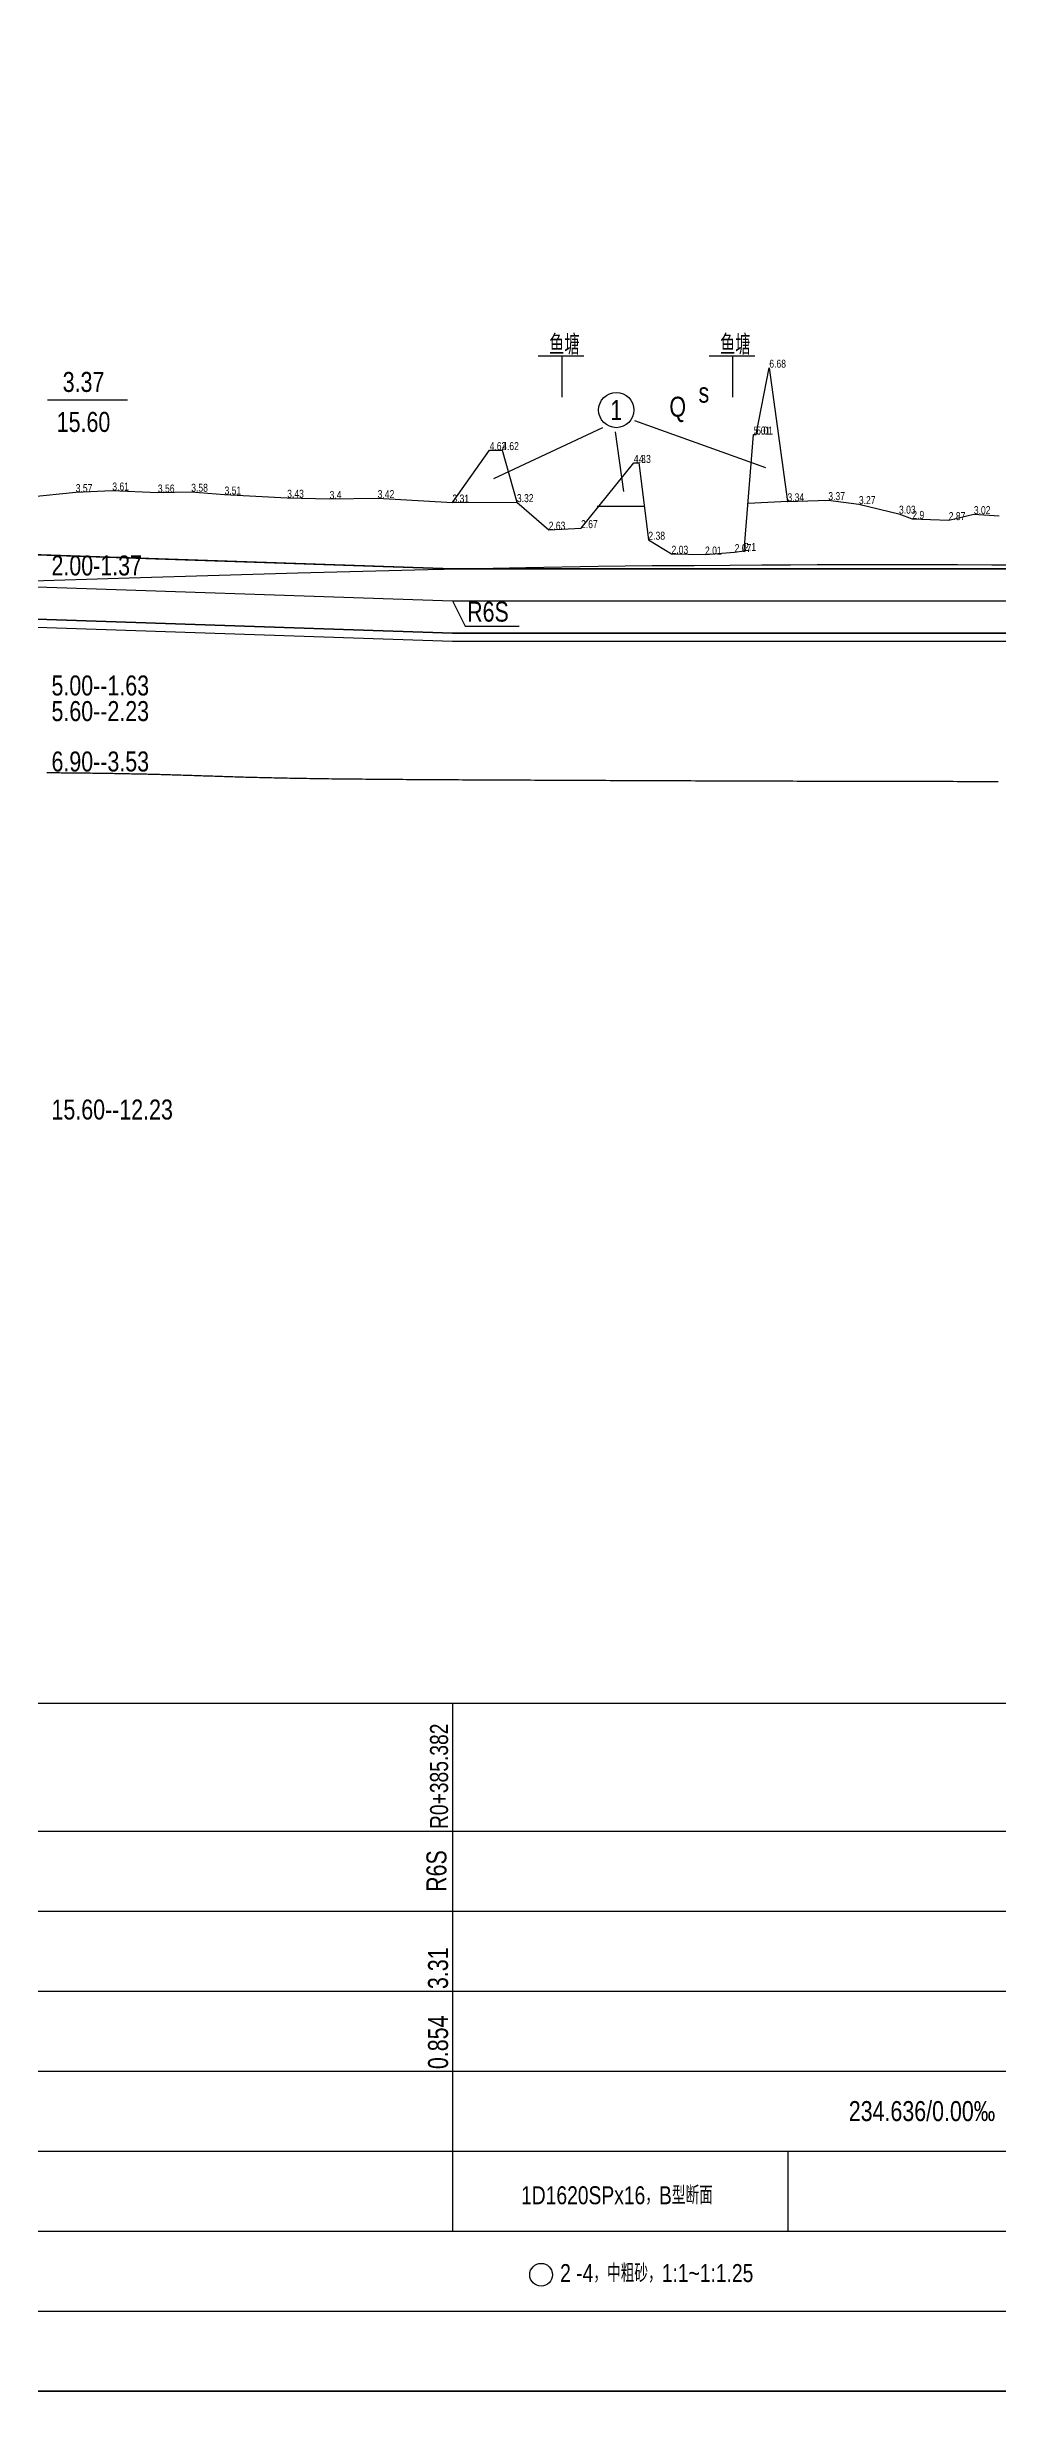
# Model space of a CAD drawing. Extents: x 525858 to 564773, y 2370984 to 2400075.
# Drawn here: x 551199 to 551436, y 2390429 to 2391015 of the extents above; entities that cross this region are included whole.
import ezdxf
from ezdxf.enums import TextEntityAlignment as Align

# ---------------------------------------------------------------- set-up
doc = ezdxf.new("R2010")
doc.units = 0
doc.linetypes.add('CENTER', pattern=[2, 1.25, -0.25, 0.25, -0.25])
for name, color, linetype in [('pipe', 3, 'CONTINUOUS'), ('pipe_cen', 1, 'CENTER'), ('tab', 9, 'CONTINUOUS'), ('wipeout', 255, 'CONTINUOUS'), ('地形剖面', 4, 'CONTINUOUS'), ('布局裁图', 3, 'CONTINUOUS'), ('水工平面管线标注', 3, 'CONTINUOUS'), ('纵面管线标注', 3, 'CONTINUOUS')]:
    doc.layers.add(name, color=color, linetype=linetype)
doc.styles.add('SIMP1', font='simp1.shx', dxfattribs={"width": 0.8, "bigfont": 'hz.shx'})

msp = doc.modelspace()

# ---------------------------------------------------------------- linework, layer by layer
at = {"layer": 'pipe', "linetype": 'Continuous', "lineweight": -3}
for points in [[(550914.671874, 2390892.402316), (551060.092874, 2390892.402316), (551300.053874, 2390884.302316), (551484.736874, 2390884.302316), (551534.689874, 2390884.302316), (551796.733874, 2390881.152316), (551948.025874, 2390879.322316), (551982.293874, 2390878.912316), (552037.466874, 2390878.252316), (552168.024874, 2390876.672316), (552397.850874, 2390870.212316)], [(550914.671874, 2390892.302316), (551060.092874, 2390892.302316), (551300.053874, 2390884.202316), (551484.736874, 2390884.202316), (551534.689874, 2390884.202316), (551796.733874, 2390881.052316), (551948.025874, 2390879.222316), (551982.293874, 2390878.812316), (552037.466874, 2390878.152316), (552168.024874, 2390876.572316), (552397.850874, 2390870.112316)], [(550914.671874, 2390876.302315), (551060.092874, 2390876.302315), (551300.053874, 2390868.202315), (551484.736874, 2390868.202315), (551534.689874, 2390868.202315), (551796.733874, 2390865.052315), (551948.025874, 2390863.222315), (551982.293874, 2390862.812315), (552037.466874, 2390862.152315), (552168.024874, 2390860.572315), (552397.850874, 2390854.112315)], [(550914.671874, 2390876.202316), (551060.092874, 2390876.202316), (551300.053874, 2390868.102316), (551484.736874, 2390868.102316), (551534.689874, 2390868.102316), (551796.733874, 2390864.952316), (551948.025874, 2390863.122316), (551982.293874, 2390862.712316), (552037.466874, 2390862.052316), (552168.024874, 2390860.472316), (552397.850874, 2390854.012316)], [(550914.671874, 2390874.202316), (551060.092874, 2390874.202316), (551300.053874, 2390866.102316), (551484.736874, 2390866.102316), (551534.689874, 2390866.102316), (551796.733874, 2390862.952316), (551948.025874, 2390861.122316), (551982.293874, 2390860.712316), (552037.466874, 2390860.052316), (552168.024874, 2390858.472316), (552397.850874, 2390852.012316)]]:
    msp.add_lwpolyline(points, dxfattribs=at)
at = {"layer": 'pipe_cen', "linetype": 'Continuous', "lineweight": -3}
msp.add_lwpolyline([(550914.671874, 2390884.302316), (551060.092874, 2390884.302316), (551300.053874, 2390876.202316), (551534.689874, 2390876.202316), (552168.024874, 2390868.572316), (552801.103874, 2390850.772316), (553310.680874, 2390850.772316), (553497.151874, 2390892.122316), (553756.708874, 2390892.122316), (553802.968874, 2390924.632316), (553876.140874, 2390924.632316), (553950.985874, 2390941.262316), (554081.545874, 2390941.262316), (554248.571874, 2390988.362316), (554432.323874, 2391008.092316), (554452.532874, 2391009.322316), (554540.865874, 2391014.662316)], dxfattribs=at)
at = {"layer": '地形剖面', "color": 55}
msp.add_line((551198.871874, 2390926.411497), (551218.871874, 2390926.411497), dxfattribs=at)
at = {"layer": '地形剖面', "linetype": 'Continuous', "lineweight": -3}
msp.add_lwpolyline([(551194.499874, 2390902.162316), (551205.922874, 2390903.362316), (551215.064874, 2390903.762316), (551226.458874, 2390903.262316), (551234.781874, 2390903.462316), (551243.105874, 2390902.762316), (551258.762874, 2390901.962316), (551269.352874, 2390901.662316), (551281.371874, 2390901.862316), (551300.053874, 2390900.762316), (551300.053874, 2390900.762316), (551300.053874, 2390900.762316), (551300.053874, 2390900.762316), (551300.066874, 2390900.762316), (551309.352874, 2390913.862316), (551312.479874, 2390913.862316), (551316.158874, 2390900.862316), (551324.107874, 2390893.962316), (551332.189874, 2390894.362316), (551345.378874, 2390910.662316), (551346.650874, 2390910.662316), (551349.016874, 2390891.462316), (551354.799874, 2390887.962316), (551363.163874, 2390887.762316), (551370.568874, 2390888.362316), (551372.936874, 2390888.662316), (551375.319874, 2390917.762316), (551375.967874, 2390917.762316), (551379.230874, 2390934.462316), (551383.762874, 2390901.062316), (551393.968874, 2390901.362316), (551401.609874, 2390900.362316), (551411.632874, 2390897.962316), (551414.961874, 2390896.662316), (551424.052874, 2390896.362316), (551430.331874, 2390897.862316), (551436.669874, 2390897.462316)], dxfattribs=at)
at = {"layer": '地形剖面', "color": 55, "lineweight": -3}
msp.add_lwpolyline([(551194.499874, 2390902.162316), (551205.922874, 2390903.362316), (551215.064874, 2390903.762316), (551226.458874, 2390903.262316), (551234.781874, 2390903.462316), (551243.105874, 2390902.762316), (551258.762874, 2390901.962316), (551269.352874, 2390901.662316), (551281.371874, 2390901.862316), (551300.058874, 2390900.762316), (551300.066874, 2390900.762316), (551309.352874, 2390913.862316), (551312.479874, 2390913.862316), (551316.158874, 2390900.862316), (551324.107874, 2390893.962316), (551332.189874, 2390894.362316), (551345.378874, 2390910.662316), (551346.650874, 2390910.662316), (551349.016874, 2390891.462316), (551354.799874, 2390887.962316), (551363.163874, 2390887.762316), (551370.568874, 2390888.362316), (551372.936874, 2390888.662316), (551375.319874, 2390917.762316), (551375.967874, 2390917.762316), (551379.230874, 2390934.462316), (551383.762874, 2390901.062316), (551383.820874, 2390901.062316), (551393.968874, 2390901.362316), (551401.609874, 2390900.362316), (551411.632874, 2390897.962316), (551414.961874, 2390896.662316), (551424.052874, 2390896.362316), (551430.331874, 2390897.862316), (551436.669874, 2390897.462316)], dxfattribs=at)
at = {"layer": '地形剖面', "color": 55}
for points in [[(551321.487024, 2390937.403779), (551332.876364, 2390937.403779)], [(551327.365385, 2390937.403779), (551327.365385, 2390927.063211)], [(551364.189725, 2390937.403779), (551375.579065, 2390937.403779)], [(551370.068085, 2390937.403779), (551370.068085, 2390927.063211)], [(551310.377353, 2390906.772877), (551337.600465, 2390919.507801)], [(551340.701827, 2390918.475234), (551342.769432, 2390903.503106)], [(551345.526189, 2390921.228727), (551378.262843, 2390909.526371)], [(551300.058874, 2390900.762316), (551316.158874, 2390900.862316)], [(551336.224268, 2390899.836861), (551347.887651, 2390899.836861)], [(551383.762874, 2390901.062316), (551373.907861, 2390900.519521)], [(551443.784673, 2390885.068963), (551434.870282, 2390885.130638), (551426.263156, 2390885.180304), (551418.216432, 2390885.213761), (551410.897349, 2390885.227938), (551404.129552, 2390885.224277), (551397.650789, 2390885.205352), (551391.198808, 2390885.173735), (551384.511356, 2390885.131999), (551377.326181, 2390885.082717), (551369.38103, 2390885.028462), (551360.413652, 2390884.971806), (551349.924751, 2390884.902083), (551336.466869, 2390884.755667), (551318.355504, 2390884.455694), (551293.906155, 2390883.925298), (551261.434321, 2390883.087614), (551219.2555, 2390881.865778), (551165.685191, 2390880.182925), (551099.038892, 2390877.962189)], [(551198.684476, 2390833.267842), (551199.071089, 2390833.264811), (551199.460761, 2390833.261699), (551199.853577, 2390833.258499), (551200.249524, 2390833.255209), (551200.648561, 2390833.251824), (551201.050651, 2390833.248343), (551201.455755, 2390833.244762), (551201.863833, 2390833.241079), (551202.274847, 2390833.237291), (551202.688758, 2390833.233395), (551203.10552, 2390833.229388), (551203.525065, 2390833.225269), (551203.947316, 2390833.221035), (551204.372197, 2390833.216686), (551204.799632, 2390833.212218), (551205.229546, 2390833.207632), (551205.661862, 2390833.202924), (551206.096505, 2390833.198093), (551206.533399, 2390833.193138), (551206.972467, 2390833.188056), (551207.413634, 2390833.182846), (551207.856824, 2390833.177506), (551208.301961, 2390833.172035), (551208.748969, 2390833.16643), (551209.197772, 2390833.160691), (551209.648295, 2390833.154815), (551210.100461, 2390833.1488), (551210.554194, 2390833.142645), (551211.009419, 2390833.136348), (551211.46606, 2390833.129907), (551211.92404, 2390833.123321), (551212.383284, 2390833.116588), (551212.843716, 2390833.109706), (551213.30526, 2390833.102673), (551213.76784, 2390833.095488), (551214.23138, 2390833.088149), (551214.695805, 2390833.080654), (551215.161038, 2390833.073001), (551215.627003, 2390833.06519), (551216.093624, 2390833.057217), (551216.560826, 2390833.049082), (551217.028533, 2390833.040782), (551217.496669, 2390833.032316), (551217.965157, 2390833.023682), (551218.433923, 2390833.014878), (551218.902889, 2390833.005903), (551219.37198, 2390832.996755), (551219.841121, 2390832.987432), (551220.310235, 2390832.977932), (551220.779246, 2390832.968254), (551221.248079, 2390832.958396), (551221.716657, 2390832.948357), (551222.184905, 2390832.938134), (551222.652747, 2390832.927725), (551223.120106, 2390832.91713), (551223.586907, 2390832.906346), (551224.053075, 2390832.895371), (551224.518532, 2390832.884204), (551224.98321, 2390832.872844), (551225.447068, 2390832.861289), (551225.910071, 2390832.84954), (551226.372184, 2390832.837597), (551226.833373, 2390832.825458), (551227.293603, 2390832.813124), (551227.75284, 2390832.800594), (551228.211049, 2390832.787868), (551228.668224, 2390832.774947), (551229.124466, 2390832.761835), (551229.579907, 2390832.748538), (551230.034679, 2390832.735062), (551230.48891, 2390832.72141), (551230.942733, 2390832.70759), (551231.396279, 2390832.693607), (551231.849677, 2390832.679466), (551232.303065, 2390832.665172), (551232.756609, 2390832.650733), (551233.210481, 2390832.636155), (551233.664853, 2390832.621446), (551234.119896, 2390832.606612), (551234.575784, 2390832.59166), (551235.032688, 2390832.576597), (551235.49078, 2390832.561429), (551235.950233, 2390832.546165), (551236.411218, 2390832.530811), (551236.873907, 2390832.515373), (551237.338473, 2390832.499859), (551237.805088, 2390832.484275), (551238.273924, 2390832.468629), (551238.745152, 2390832.452927), (551239.218945, 2390832.437176), (551239.695476, 2390832.421383), (551240.174916, 2390832.405556), (551240.657437, 2390832.3897), (551241.143211, 2390832.373823), (551241.632411, 2390832.357933), (551242.125208, 2390832.342034), (551242.621776, 2390832.326136), (551243.122284, 2390832.310244), (551243.626907, 2390832.294365), (551244.135816, 2390832.278507), (551244.649182, 2390832.262676), (551245.167179, 2390832.24688), (551245.689978, 2390832.231124), (551246.217751, 2390832.215416), (551246.750671, 2390832.199764), (551247.288909, 2390832.184173), (551247.832638, 2390832.168651), (551248.382029, 2390832.153204), (551248.937255, 2390832.137841), (551249.498488, 2390832.122566), (551250.0659, 2390832.107388), (551250.639664, 2390832.092314), (551251.21995, 2390832.077349), (551251.806931, 2390832.062502), (551252.40078, 2390832.047779), (551253.001668, 2390832.033186), (551253.609768, 2390832.018732), (551254.225252, 2390832.004422), (551254.848291, 2390831.990264), (551255.479058, 2390831.976265), (551256.117725, 2390831.962431), (551256.764464, 2390831.94877), (551257.419439, 2390831.935287), (551258.082781, 2390831.92199), (551258.754616, 2390831.908881), (551259.435066, 2390831.895968), (551260.124256, 2390831.883254), (551260.822309, 2390831.870745), (551261.52935, 2390831.858447), (551262.245501, 2390831.846363), (551262.970856, 2390831.834499), (551263.705376, 2390831.822853), (551264.448992, 2390831.811424), (551265.201637, 2390831.800209), (551265.96324, 2390831.789206), (551266.733732, 2390831.778413), (551267.513044, 2390831.767828), (551268.301108, 2390831.75745), (551269.097845, 2390831.747276), (551269.903148, 2390831.737302), (551270.716897, 2390831.727525), (551271.538977, 2390831.71794), (551272.369269, 2390831.708544), (551273.207657, 2390831.699334), (551274.054023, 2390831.690305), (551274.908249, 2390831.681453), (551275.770218, 2390831.672776), (551276.639813, 2390831.664268), (551277.516917, 2390831.655926), (551278.401412, 2390831.647747), (551279.293181, 2390831.639726), (551280.192107, 2390831.63186), (551281.098071, 2390831.624145), (551282.010957, 2390831.616577), (551282.930648, 2390831.609152), (551283.857026, 2390831.601867), (551284.789974, 2390831.594718), (551285.729374, 2390831.5877), (551286.675109, 2390831.580811), (551287.627062, 2390831.574045), (551288.585115, 2390831.567401), (551289.549151, 2390831.560873), (551290.519053, 2390831.554457), (551291.494703, 2390831.548151), (551292.475984, 2390831.54195), (551293.462778, 2390831.535851), (551294.454969, 2390831.529849), (551295.452439, 2390831.523941), (551296.45507, 2390831.518123), (551297.462746, 2390831.512392), (551298.475348, 2390831.506742), (551299.49276, 2390831.501172), (551300.514864, 2390831.495676), (551301.541542, 2390831.490251), (551302.572679, 2390831.484894), (551303.608155, 2390831.479599), (551304.647854, 2390831.474365), (551305.691658, 2390831.469186), (551306.739451, 2390831.464059), (551307.791114, 2390831.45898), (551308.846531, 2390831.453946), (551309.905583, 2390831.448952), (551310.968155, 2390831.443995), (551312.034127, 2390831.439071), (551313.103384, 2390831.434176), (551314.175807, 2390831.429307), (551315.25128, 2390831.424459), (551316.329691, 2390831.41963), (551317.410929, 2390831.414816), (551318.494883, 2390831.410015), (551319.581442, 2390831.405225), (551320.670493, 2390831.400441), (551321.761927, 2390831.395661), (551322.855631, 2390831.390882), (551323.951499, 2390831.386102), (551325.04944, 2390831.381321), (551326.149367, 2390831.376539), (551327.251194, 2390831.371757), (551328.354835, 2390831.366976), (551329.460201, 2390831.362197), (551330.567208, 2390831.35742), (551331.675768, 2390831.352645), (551332.785795, 2390831.347873), (551333.897209, 2390831.343107), (551335.009928, 2390831.338347), (551336.123872, 2390831.333594), (551337.238961, 2390831.328851), (551338.355114, 2390831.324119), (551339.472251, 2390831.3194), (551340.590291, 2390831.314694), (551341.709154, 2390831.310004), (551342.82876, 2390831.305331), (551343.949027, 2390831.300676), (551345.069875, 2390831.296042), (551346.191224, 2390831.291429), (551347.312994, 2390831.286839), (551348.435103, 2390831.282274), (551349.557472, 2390831.277735), (551350.68002, 2390831.273223), (551351.802666, 2390831.268741), (551352.92533, 2390831.26429), (551354.047931, 2390831.259871), (551355.17039, 2390831.255486), (551356.292625, 2390831.251136), (551357.414556, 2390831.246822), (551358.536103, 2390831.242548), (551359.657185, 2390831.238313), (551360.777721, 2390831.234119), (551361.897631, 2390831.229969), (551363.016835, 2390831.225863), (551364.135253, 2390831.221803), (551365.252802, 2390831.21779), (551366.369405, 2390831.213827), (551367.484978, 2390831.209914), (551368.599443, 2390831.206053), (551369.712719, 2390831.202246), (551370.824725, 2390831.198493), (551371.935381, 2390831.194798), (551373.044606, 2390831.191161), (551374.15232, 2390831.187583), (551375.258442, 2390831.184067), (551376.362892, 2390831.180614), (551377.46559, 2390831.177224), (551378.566454, 2390831.173901), (551379.665405, 2390831.170645), (551380.762362, 2390831.167458), (551381.857244, 2390831.164341), (551382.949971, 2390831.161296), (551384.040463, 2390831.158324), (551385.128638, 2390831.155428), (551386.214419, 2390831.152608), (551387.297732, 2390831.149864), (551388.378507, 2390831.147197), (551389.456671, 2390831.144607), (551390.532154, 2390831.142094), (551391.604885, 2390831.139658), (551392.674792, 2390831.137299), (551393.741805, 2390831.135017), (551394.805858, 2390831.132812), (551395.866911, 2390831.130679), (551396.92493, 2390831.128612), (551397.979882, 2390831.126606), (551399.031732, 2390831.124655), (551400.080446, 2390831.122753), (551401.12599, 2390831.120896), (551402.168331, 2390831.119078), (551403.207436, 2390831.117292), (551404.243279, 2390831.115533), (551405.275835, 2390831.113792), (551406.305079, 2390831.112064), (551407.330987, 2390831.110341), (551408.353535, 2390831.108617), (551409.372697, 2390831.106884), (551410.388448, 2390831.105135), (551411.400765, 2390831.103364), (551412.409623, 2390831.101563), (551413.414996, 2390831.099726), (551414.416861, 2390831.097846), (551415.415192, 2390831.095915), (551416.409965, 2390831.093927), (551417.401156, 2390831.091875), (551418.388739, 2390831.089751), (551419.37269, 2390831.08755), (551420.352984, 2390831.085263), (551421.329597, 2390831.082885), (551422.302504, 2390831.080407), (551423.27168, 2390831.077823), (551424.237101, 2390831.075127), (551425.198742, 2390831.072311), (551426.156579, 2390831.069368), (551427.110586, 2390831.066291), (551428.060739, 2390831.063074), (551429.007014, 2390831.059709), (551429.949385, 2390831.056189), (551430.887828, 2390831.052508), (551431.822319, 2390831.048658), (551432.752833, 2390831.044633), (551433.679345, 2390831.040426), (551434.60183, 2390831.036029), (551435.520264, 2390831.031436), (551436.434623, 2390831.02664)]]:
    msp.add_lwpolyline(points, dxfattribs=at)
msp.add_circle((551340.984251, 2390923.877149), 4.4, dxfattribs=at)
at = {"layer": '纵面管线标注', "color": 9, "linetype": 'Continuous', "lineweight": -3}
msp.add_lwpolyline([(551300.053874, 2390876.202316), (551303.227007, 2390869.885495), (551316.727007, 2390869.885495)], dxfattribs=at)

# ---------------------------------------------------------------- texts
at = {"layer": '地形剖面', "color": 55, "style": 'SIMP1', "width": 0.8}
for p in [(551331.830406, 2390937.725044), (551374.533107, 2390937.725044)]:
    msp.add_text('鱼塘', height=5, dxfattribs=at).set_placement(p, align=Align.RIGHT)
for s, p in [('3.37', (551207.871874, 2390928.411497)), ('15.60', (551207.871874, 2390918.411497))]:
    msp.add_text(s, height=5, dxfattribs=at).set_placement(p, align=Align.CENTER)
at = {"layer": '地形剖面', "color": 9, "linetype": 'Continuous', "lineweight": -3, "style": 'SIMP1', "width": 0.8}
for s, p in [('6.68', (551379.230874, 2390934.462316)), ('4.62', (551309.352874, 2390913.862316)), ('4.62', (551312.479874, 2390913.862316)), ('5.01', (551375.319874, 2390917.762316)), ('5.01', (551375.967874, 2390917.762316)), ('4.3', (551345.378874, 2390910.662316)), ('4.3', (551346.650874, 2390910.662316)), ('3.57', (551205.922874, 2390903.362316)), ('3.61', (551215.064874, 2390903.762316)), ('3.56', (551226.458874, 2390903.262316)), ('3.58', (551234.781874, 2390903.462316)), ('3.51', (551243.105874, 2390902.762316)), ('3.43', (551258.762874, 2390901.962316)), ('3.4', (551269.352874, 2390901.662316)), ('3.42', (551281.371874, 2390901.862316)), ('3.31', (551300.053874, 2390900.762316)), ('3.31', (551300.053874, 2390900.762316)), ('3.31', (551300.053874, 2390900.762316)), ('3.31', (551300.053874, 2390900.762316)), ('3.31', (551300.066874, 2390900.762316)), ('3.32', (551316.158874, 2390900.862316)), ('3.34', (551383.762874, 2390901.062316)), ('3.37', (551393.968874, 2390901.362316)), ('3.27', (551401.609874, 2390900.362316)), ('3.03', (551411.632874, 2390897.962316)), ('2.9', (551414.961874, 2390896.662316)), ('2.87', (551424.052874, 2390896.362316)), ('3.02', (551430.331874, 2390897.862316)), ('2.63', (551324.107874, 2390893.962316)), ('2.67', (551332.189874, 2390894.362316)), ('2.38', (551349.016874, 2390891.462316)), ('2.03', (551354.799874, 2390887.962316)), ('2.01', (551363.163874, 2390887.762316)), ('2.07', (551370.568874, 2390888.362316)), ('2.1', (551372.936874, 2390888.662316))]:
    msp.add_text(s, height=2, dxfattribs=at).set_placement(p)
at = {"layer": '地形剖面', "color": 55, "style": 'SIMP1', "width": 0.8}
for s, p in [('Q', (551356.344505, 2390924.063402)), ('1', (551340.984251, 2390923.877149))]:
    msp.add_text(s, height=5, dxfattribs=at).set_placement(p, align=Align.MIDDLE)
for s, p in [('s', (551361.544505, 2390925.730069)), ('2.00-1.37', (551199.871874, 2390882.531497)), ('5.00--1.63', (551199.871874, 2390852.531497)), ('5.60--2.23', (551199.871874, 2390846.131497)), ('6.90--3.53', (551199.871874, 2390833.531497)), ('15.60--12.23', (551199.871874, 2390746.531497))]:
    msp.add_text(s, height=5, dxfattribs=at).set_placement(p)
at = {"layer": '纵面管线标注', "linetype": 'Continuous', "lineweight": -3, "style": 'SIMP1', "width": 0.8}
msp.add_text('R6S', height=5, dxfattribs=at).set_placement((551303.727007, 2390870.985495))

# ---------------------------------------------------------------- wipeouts: each hides what was drawn before it
at = {"linetype": 'Continuous', "lineweight": -3}
msp.add_wipeout([(550845.99349, 2390600.672316), (563560.805874, 2390600.672316), (563560.805874, 2390428.672316), (550845.99349, 2390428.672316)], dxfattribs=at).dxf.layer = 'wipeout'

# ---------------------------------------------------------------- next in the draw order: linework, layer by layer
at = {"layer": 'tab', "linetype": 'Continuous', "lineweight": -3}
for points in [[(550767.934025, 2390600.672316), (563560.805874, 2390600.672316)], [(551300.053874, 2390600.672316), (551300.053874, 2390508.672316)], [(550767.934025, 2390568.672316), (563560.805874, 2390568.672316)], [(550767.934025, 2390548.672316), (563560.805874, 2390548.672316)], [(550767.934025, 2390528.672316), (563560.805874, 2390528.672316)], [(550767.934025, 2390508.672316), (563560.805874, 2390508.672316)], [(551300.053874, 2390508.672316), (551300.053874, 2390488.672316)], [(550767.934025, 2390488.672316), (563560.805874, 2390488.672316)], [(551300.053874, 2390488.672316), (551300.053874, 2390468.672316)], [(551383.820874, 2390488.672316), (551383.820874, 2390468.672316)], [(550767.934025, 2390468.672316), (563560.805874, 2390468.672316)], [(550767.934025, 2390448.672316), (563560.805874, 2390448.672316)], [(550852.671874, 2390448.672316), (563560.806355, 2390448.672316)], [(550767.934025, 2390428.672316), (563560.805874, 2390428.672316)]]:
    msp.add_lwpolyline(points, dxfattribs=at)
for points in [[(551300.053874, 2390498.672316, 0, 1, 0), (551297.053874, 2390498.672316, 0, 0, 0), (551200.073374, 2390498.672316, 0, 0, 0)], [(551300.053874, 2390498.672316, 0, 1, 0), (551303.053874, 2390498.672316, 0, 0, 0), (551397.371874, 2390498.672316, 0, 0, 0)]]:
    msp.add_lwpolyline(points, format="xyseb", dxfattribs=at)
at = {"layer": '布局裁图', "linetype": 'Continuous', "lineweight": -3}
msp.add_lwpolyline([(550845.99349, 2390600.672316), (563560.805874, 2390600.672316), (563560.805874, 2390428.672316), (550845.99349, 2390428.672316)], close=True, dxfattribs=at)
at = {"layer": '水工平面管线标注', "linetype": 'Continuous', "lineweight": -3}
msp.add_circle((551322.215542, 2390457.76094), 2.843946, dxfattribs=at)

# ---------------------------------------------------------------- next in the draw order: texts
at = {"layer": 'tab', "color": 3, "linetype": 'Continuous', "lineweight": -3, "style": 'SIMP1', "width": 0.8}
for s, height, p in [('R0+385.382', 4.5, (551298.953874, 2390569.172316)), ('3.31', 5, (551298.953874, 2390529.172316)), ('0.854', 5, (551298.953874, 2390509.172316))]:
    msp.add_text(s, height=height, rotation=89.999998453, dxfattribs=at).set_placement(p)
msp.add_text('R6S', height=5, rotation=89.999998453, dxfattribs=at).set_placement((551300.053874, 2390558.672316), align=Align.BOTTOM_CENTER)
for s, height, p in [('234.636/0.00‰', 5, (551417.371874, 2390498.672316)), ('1D1620SPx16，B型断面', 4.5, (551341.164467, 2390477.630935))]:
    msp.add_text(s, height=height, dxfattribs=at).set_placement(p, align=Align.MIDDLE_CENTER)
at = {"layer": '水工平面管线标注', "linetype": 'Continuous', "lineweight": -3, "style": 'SIMP1', "width": 0.8}
msp.add_text('2 -4，中粗砂，1:1~1:1.25', height=4.5, dxfattribs=at).set_placement((551351.099848, 2390458.176724), align=Align.MIDDLE_CENTER)

doc.saveas('drawing.dxf')
